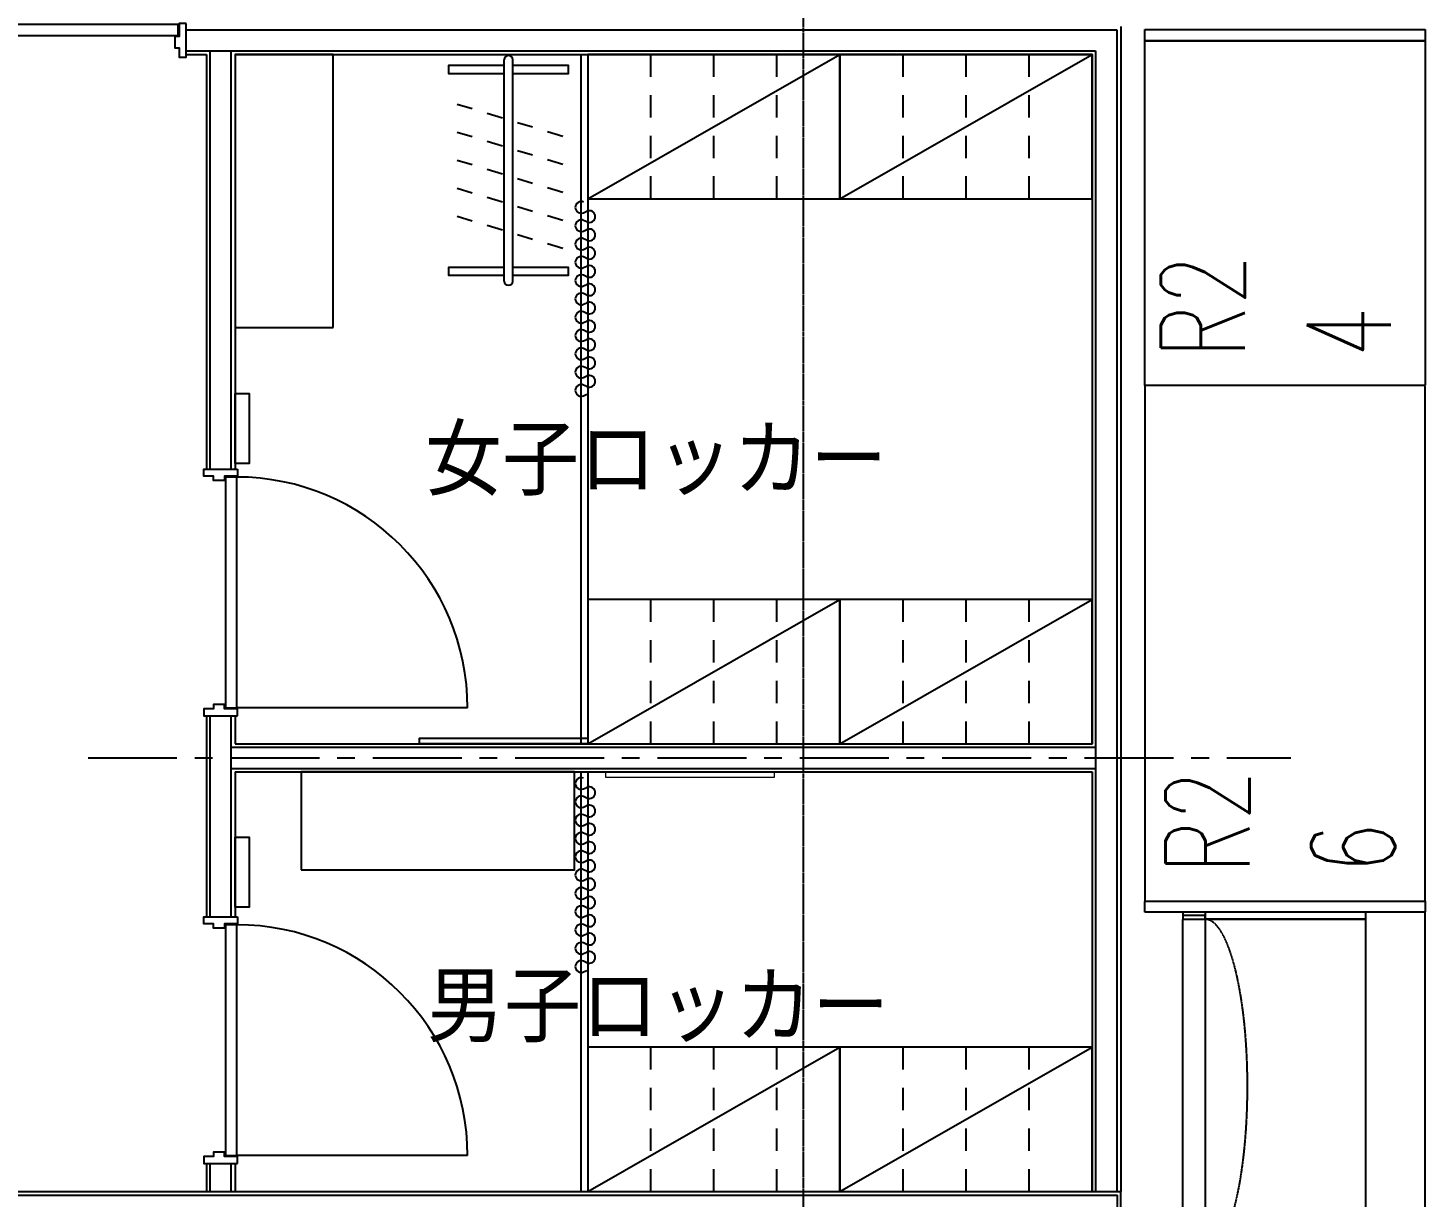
# Model space of a CAD drawing. Header units: millimetres. Extents: x 0 to 181737, y 0 to 59400.
# Drawn here: x 127032 to 132018, y 21818 to 25989 of the extents above; entities that cross this region are included whole.
import ezdxf
from ezdxf.enums import TextEntityAlignment as Align

# ---------------------------------------------------------------- set-up
doc = ezdxf.new("R2010")
doc.units = ezdxf.units.MM
doc.header["$LTSCALE"] = 0.2
for name, pattern in [('CENTER', [50.8, 31.75, -6.35, 6.35, -6.35]), ('HIDDEN', [9.525, 6.35, -3.175]), ('HIDDEN2', [0.1875, 0.125, -0.0625])]:
    doc.linetypes.add(name, pattern=pattern)
for name, color, linetype in [('A_室名', 8, 'Continuous'), ('A_建築', 8, 'Continuous'), ('A_建築（什器）', 8, 'Continuous'), ('A_建築（軽鉄下地）', 8, 'Continuous'), ('A_通り芯', 8, 'CENTER'), ('冷設', 8, 'HIDDEN')]:
    doc.layers.add(name, color=color, linetype=linetype)
doc.layers.add('A_通芯', color=8, linetype='CENTER', plot=False)
doc.layers.add('冷設_種類', color=213, linetype='HIDDEN', plot=False)
doc.styles.get("Standard").update_dxf_attribs({"font": 'simplex.shx', "width": 0.8, "bigfont": 'extfont2.shx'})

# ---------------------------------------------------------------- blocks, each defined once
blk = doc.blocks.new('パイプハンガータテ伸縮タイプ')
at = {"color": 0}
for p, q in [((-15, 15), (-15, 805)), ((15, 15), (15, 805)), ((-129.6, 629.2), (-183.5, 645.5)), ((-21.9, 596.4), (-75.8, 612.8)), ((85.9, 563.7), (32, 580.1)), ((-129.6, 529.2), (-183.5, 545.5)), ((-21.9, 496.4), (-75.8, 512.8)), ((193.7, 530.9), (139.8, 547.3)), ((85.9, 463.7), (32, 480.1)), ((-129.6, 429.2), (-183.5, 445.5)), ((-21.9, 396.4), (-75.8, 412.8)), ((193.7, 430.9), (139.8, 447.3)), ((85.9, 363.7), (32, 380.1)), ((-129.6, 329.2), (-183.5, 345.5)), ((-21.9, 296.4), (-75.8, 312.8)), ((193.7, 330.9), (139.8, 347.3)), ((85.9, 263.7), (32, 280.1)), ((-129.6, 229.2), (-183.5, 245.5)), ((-21.9, 196.4), (-75.8, 212.8)), ((193.7, 230.9), (139.8, 247.3)), ((85.9, 163.7), (32, 180.1)), ((193.7, 130.9), (139.8, 147.3))]:
    blk.add_line(p, q, dxfattribs=at)
for points in [[(-15, 755), (-212.5, 755), (-212.5, 785), (-15, 785)], [(15, 785), (212.5, 785), (212.5, 755), (15, 755)], [(-15, 35), (-212.5, 35), (-212.5, 65), (-15, 65)], [(15, 65), (212.5, 65), (212.5, 35), (15, 35)]]:
    blk.add_lwpolyline(points, dxfattribs=at)
for centre, start, end in [((0, 805), 0, 180), ((0, 15), 180, 0)]:
    blk.add_arc(centre, 15, start, end, dxfattribs=at)

msp = doc.modelspace()

# ---------------------------------------------------------------- linework, layer by layer
at = {"layer": 'A_建築'}
for p, q in [((130932.5, 25995), (130932.5, 21837.5)), ((127596.75, 25895), (127668.75, 25895)), ((127668.75, 25895), (127668.75, 24415)), ((127771.25, 25895), (130830, 25895)), ((127771.25, 25895), (127771.25, 24415)), ((130830, 25895), (130830, 23435)), ((127668.75, 23535), (127668.75, 22817.5)), ((127771.25, 23535), (127771.25, 23435)), ((128601, 23563), (127777, 23563)), ((127771.25, 23435), (130830, 23435)), ((127771.25, 23335), (127771.25, 22817.5)), ((127771.25, 23335), (130830, 23335)), ((130830, 23335), (130830, 21837.5)), ((128601, 21965.5), (127777, 21965.5)), ((127668.75, 21937.5), (127668.75, 21837.5)), ((127771.25, 21937.5), (127771.25, 21837.5)), ((122952.5, 21837.5), (130932.5, 21837.5)), ((122965, 21825), (130920, 21825)), ((130920, 19331.23), (130920, 21825)), ((130932.5, 19331.23), (130932.5, 21837.5))]:
    msp.add_line(p, q, dxfattribs=at)
for points in [[(127568.75, 26002), (126744.75, 26002), (126744.75, 25962), (127568.75, 25962)], [(127777, 23563), (127777, 24387), (127737, 24387), (127737, 23563)], [(127777, 21965.5), (127777, 22789.5), (127737, 22789.5), (127737, 21965.5)]]:
    msp.add_lwpolyline(points, close=True, dxfattribs=at)
for points in [[(127596.75, 26005), (127571.75, 26005), (127571.75, 25959), (127556.75, 25959), (127556.75, 25919), (127571.75, 25919), (127571.75, 25885), (127596.75, 25885), (127596.75, 26005)], [(127780, 24415), (127780, 24390), (127734, 24390), (127734, 24375), (127694, 24375), (127694, 24390), (127660, 24390), (127660, 24415), (127780, 24415)], [(127780, 23535), (127780, 23560), (127734, 23560), (127734, 23575), (127694, 23575), (127694, 23560), (127660, 23560), (127660, 23535), (127780, 23535)], [(127780, 22817.5), (127780, 22792.5), (127734, 22792.5), (127734, 22777.5), (127694, 22777.5), (127694, 22792.5), (127660, 22792.5), (127660, 22817.5), (127780, 22817.5)], [(127780, 21937.5), (127780, 21962.5), (127734, 21962.5), (127734, 21977.5), (127694, 21977.5), (127694, 21962.5), (127660, 21962.5), (127660, 21937.5), (127780, 21937.5)]]:
    msp.add_lwpolyline(points, dxfattribs=at)
for centre in [(127777, 23563), (127777, 21965.5)]:
    msp.add_arc(centre, 824, 0, 90, dxfattribs=at)
at = {"layer": 'A_建築（什器）', "linetype": 'HIDDEN2', "ltscale": 50}
for p, q in [((129005, 25894.99), (129005, 23435)), ((129030, 25894.99), (129030, 23435)), ((129005.01, 23335), (129005.01, 21837.49)), ((129030.01, 23335), (129030.01, 21837.49))]:
    msp.add_line(p, q, dxfattribs=at)
at = {"layer": 'A_建築（什器）'}
for p, q in [((129030, 25379.99), (129930, 25895)), ((129255, 25814.99), (129255, 25894.99)), ((129480, 25814.99), (129480, 25894.99)), ((129705, 25814.99), (129705, 25894.99)), ((129930, 25380), (130830, 25895)), ((130155, 25815), (130155, 25895)), ((130380, 25815), (130380, 25895)), ((130605, 25815), (130605, 25895)), ((129255, 25669.99), (129255, 25749.99)), ((129480, 25669.99), (129480, 25749.99)), ((129705, 25669.99), (129705, 25749.99)), ((130155, 25670), (130155, 25750)), ((130380, 25670), (130380, 25750)), ((130605, 25670), (130605, 25750)), ((129255, 25524.99), (129255, 25604.99)), ((129480, 25524.99), (129480, 25604.99)), ((129705, 25524.99), (129705, 25604.99)), ((130155, 25525), (130155, 25605)), ((130380, 25525), (130380, 25605)), ((130605, 25525), (130605, 25605)), ((129255, 25379.99), (129255, 25459.99)), ((129480, 25379.99), (129480, 25459.99)), ((129705, 25379.99), (129705, 25459.99)), ((130155, 25380), (130155, 25460)), ((130380, 25380), (130380, 25460)), ((130605, 25380), (130605, 25460)), ((129015.22, 25330.05), (129027.03, 25335.46)), ((129027.04, 25297.39), (129015.22, 25302.81)), ((129027.02, 25297.39), (129015.23, 25302.81)), ((129015.22, 25264.74), (129027.03, 25270.15)), ((129015.22, 25264.74), (129027.03, 25270.15)), ((129027.04, 25232.08), (129015.22, 25237.5)), ((129015.22, 25199.43), (129027.03, 25204.84)), ((129027.03, 25166.77), (129015.22, 25172.19)), ((129015.22, 25134.11), (129027.03, 25139.53)), ((129015.22, 25134.11), (129027.03, 25139.53)), ((129027.02, 25166.77), (129015.23, 25172.19)), ((129027.03, 25101.46), (129015.22, 25106.88)), ((129015.22, 25068.8), (129027.03, 25074.22)), ((129027.02, 25036.15), (129015.23, 25041.57)), ((129015.22, 25003.49), (129027.03, 25008.91)), ((129015.22, 24938.18), (129027.03, 24943.6)), ((129027.02, 24970.84), (129015.23, 24976.25)), ((129027.02, 24905.52), (129015.23, 24910.94)), ((129015.22, 24872.87), (129027.03, 24878.28)), ((129027.02, 24840.21), (129015.23, 24845.63)), ((129015.22, 24807.55), (129027.03, 24812.97)), ((129027.02, 24774.9), (129015.23, 24780.32)), ((129027.02, 24774.9), (129015.23, 24780.32)), ((129015.22, 24742.24), (129027.03, 24747.66)), ((129015.22, 24676.93), (129027.03, 24682.35)), ((129027.02, 24709.59), (129015.23, 24715.01)), ((129030, 23435), (129930, 23950)), ((129255, 23870), (129255, 23950)), ((129480, 23870), (129480, 23950)), ((129705, 23870), (129705, 23950)), ((129930, 23435), (130830, 23950)), ((130155, 23870), (130155, 23950)), ((130380, 23870), (130380, 23950)), ((130605, 23870), (130605, 23950)), ((129255, 23725), (129255, 23805)), ((129480, 23725), (129480, 23805)), ((129705, 23725), (129705, 23805)), ((130155, 23725), (130155, 23805)), ((130380, 23725), (130380, 23805)), ((130605, 23725), (130605, 23805)), ((129255, 23580), (129255, 23660)), ((129480, 23580), (129480, 23660)), ((129705, 23580), (129705, 23660)), ((130155, 23580), (130155, 23660)), ((130380, 23580), (130380, 23660)), ((130605, 23580), (130605, 23660)), ((129255, 23435), (129255, 23515)), ((129480, 23435), (129480, 23515)), ((129705, 23435), (129705, 23515)), ((130155, 23435), (130155, 23515)), ((130380, 23435), (130380, 23515)), ((130605, 23435), (130605, 23515)), ((129015.22, 23274.3), (129027.03, 23279.71)), ((129027.04, 23241.64), (129015.22, 23247.06)), ((129027.02, 23241.64), (129015.23, 23247.06)), ((129015.22, 23208.99), (129027.03, 23214.4)), ((129015.22, 23208.98), (129027.03, 23214.4)), ((129027.04, 23176.33), (129015.22, 23181.75)), ((129015.22, 23143.68), (129027.03, 23149.09)), ((129027.03, 23111.02), (129015.22, 23116.44)), ((129027.02, 23111.02), (129015.23, 23116.44)), ((129015.22, 23078.36), (129027.03, 23083.78)), ((129015.22, 23078.36), (129027.03, 23083.78)), ((129027.03, 23045.71), (129015.22, 23051.13)), ((129015.22, 23013.05), (129027.03, 23018.47)), ((129027.02, 22980.4), (129015.23, 22985.81)), ((129015.22, 22947.74), (129027.03, 22953.16)), ((129015.22, 22882.43), (129027.03, 22887.84)), ((129027.02, 22915.09), (129015.23, 22920.5)), ((129027.02, 22849.77), (129015.23, 22855.19)), ((129015.22, 22817.12), (129027.03, 22822.53)), ((129027.02, 22784.46), (129015.23, 22789.88)), ((129015.22, 22751.8), (129027.03, 22757.22)), ((129015.22, 22686.49), (129027.03, 22691.91)), ((129027.02, 22719.15), (129015.23, 22724.57)), ((129027.02, 22719.15), (129015.23, 22724.57)), ((129027.02, 22653.84), (129015.23, 22659.25)), ((129015.22, 22621.18), (129027.03, 22626.6)), ((129030, 21837.5), (129930, 22352.5)), ((129255, 22272.5), (129255, 22352.5)), ((129480, 22272.5), (129480, 22352.5)), ((129705, 22272.5), (129705, 22352.5)), ((129930, 21837.5), (130830, 22352.5)), ((130155, 22272.5), (130155, 22352.5)), ((130380, 22272.5), (130380, 22352.5)), ((130605, 22272.5), (130605, 22352.5)), ((129255, 22127.5), (129255, 22207.5)), ((129480, 22127.5), (129480, 22207.5)), ((129705, 22127.5), (129705, 22207.5)), ((130155, 22127.5), (130155, 22207.5)), ((130380, 22127.5), (130380, 22207.5)), ((130605, 22127.5), (130605, 22207.5)), ((129255, 21982.5), (129255, 22062.5)), ((129480, 21982.5), (129480, 22062.5)), ((129705, 21982.5), (129705, 22062.5)), ((130155, 21982.5), (130155, 22062.5)), ((130380, 21982.5), (130380, 22062.5)), ((130605, 21982.5), (130605, 22062.5)), ((129255, 21837.5), (129255, 21917.5)), ((129480, 21837.5), (129480, 21917.5)), ((129705, 21837.5), (129705, 21917.5)), ((130155, 21837.5), (130155, 21917.5)), ((130380, 21837.5), (130380, 21917.5)), ((130605, 21837.5), (130605, 21917.5))]:
    msp.add_line(p, q, dxfattribs=at)
for points in [[(128121.25, 24920), (128121.25, 25895), (127771.25, 25895), (127771.25, 24920)], [(129030, 25379.99), (129930, 25380), (129930, 25895), (129030, 25894.99)], [(129930, 25380), (130830, 25380), (130830, 25895), (129930, 25895)], [(127771.25, 24434.8), (127771.25, 24684.8), (127821.25, 24684.8), (127821.25, 24434.8)], [(129030, 23435), (129930, 23435), (129930, 23950), (129030, 23950)], [(129930, 23435), (130830, 23435), (130830, 23950), (129930, 23950)], [(128430.02, 23435), (128430.02, 23455), (129030.02, 23455), (129030.02, 23435)], [(128007.7, 22985), (128982.7, 22985), (128982.7, 23335), (128007.7, 23335)], [(127771.25, 22852.11), (127771.25, 23102.11), (127821.25, 23102.11), (127821.25, 22852.11)], [(129030, 21837.5), (129930, 21837.5), (129930, 22352.5), (129030, 22352.5)], [(129930, 21837.5), (130830, 21837.5), (130830, 22352.5), (129930, 22352.5)]]:
    msp.add_lwpolyline(points, close=True, dxfattribs=at)
at = {"layer": 'A_建築（什器）', "linetype": 'Continuous', "lineweight": 0}
msp.add_lwpolyline([(129094.64, 23315), (129094.64, 23335), (129694.64, 23335), (129694.64, 23315)], close=True, dxfattribs=at)
at = {"layer": 'A_建築（什器）'}
for centre, radius, start, end in [((129006.49, 25349.09), 20.95, 179.99583, 294.63877), ((129006.49, 25349.09), 20.94, 65.34521, 179.9952), ((129006.49, 25349.09), 20.94, 65.34521, 179.9952), ((129006.49, 25349.09), 20.95, 179.99583, 294.63877), ((129006.49, 25349.09), 20.95, 179.99583, 294.63877), ((129035.76, 25316.42), 20.95, 359.99583, 114.63877), ((129006.49, 25283.78), 20.94, 65.34521, 179.9952), ((129006.49, 25283.78), 20.95, 179.99583, 294.63877), ((129006.49, 25283.78), 20.95, 179.99583, 294.63877), ((129006.49, 25283.78), 20.94, 65.34521, 179.9952), ((129006.49, 25283.78), 20.95, 179.99583, 294.63877), ((129035.76, 25316.43), 20.95, 245.32968, 359.98772), ((129006.49, 25218.47), 20.94, 65.34521, 179.9952), ((129035.76, 25251.11), 20.95, 359.99583, 114.63877), ((129035.77, 25251.11), 20.94, 245.34503, 0.00416), ((129006.49, 25218.47), 20.95, 179.99583, 294.63877), ((129035.76, 25185.81), 20.95, 245.32968, 359.98772), ((129035.76, 25185.8), 20.95, 359.99583, 114.63877), ((129006.48, 25153.15), 20.94, 65.34521, 179.9952), ((129006.49, 25153.15), 20.95, 179.99583, 294.63877), ((129006.49, 25153.15), 20.95, 179.99583, 294.63877), ((129006.49, 25153.15), 20.94, 65.34521, 179.9952), ((129006.5, 25153.15), 20.95, 179.99583, 294.63877), ((129035.76, 25120.49), 20.95, 359.99583, 114.63877), ((129035.76, 25120.49), 20.95, 359.99583, 114.63877), ((129006.48, 25087.84), 20.94, 65.34521, 179.9952), ((129006.49, 25087.84), 20.95, 179.99583, 294.63877), ((129035.77, 25120.49), 20.94, 245.34503, 0.00416), ((129006.49, 25022.53), 20.94, 65.34521, 179.9952), ((129035.76, 25055.18), 20.95, 245.32968, 359.98772), ((129035.76, 25055.18), 20.95, 359.99583, 114.63877), ((129006.49, 25022.53), 20.95, 179.99583, 294.63877), ((129006.49, 25022.53), 20.95, 179.99583, 294.63877), ((129035.76, 24989.87), 20.95, 245.32968, 359.98772), ((129035.76, 24989.87), 20.95, 359.99583, 114.63877), ((129006.49, 24957.22), 20.95, 179.99583, 294.63877), ((129006.49, 24957.22), 20.94, 65.34521, 179.9952), ((129006.49, 24957.22), 20.95, 179.99583, 294.63877), ((129035.76, 24924.56), 20.95, 359.99583, 114.63877), ((129006.49, 24891.91), 20.95, 179.99583, 294.63877), ((129006.49, 24891.91), 20.94, 65.34521, 179.9952), ((129006.49, 24891.91), 20.95, 179.99583, 294.63877), ((129035.76, 24924.56), 20.95, 245.32968, 359.98772), ((129035.76, 24859.24), 20.95, 359.99583, 114.63877), ((129006.49, 24826.59), 20.94, 65.34521, 179.9952), ((129035.76, 24859.25), 20.95, 245.32968, 359.98772), ((129006.49, 24826.59), 20.95, 179.99583, 294.63877), ((129006.49, 24826.59), 20.95, 179.99583, 294.63877), ((129006.49, 24761.28), 20.94, 65.34521, 179.9952), ((129006.49, 24761.28), 20.94, 65.34521, 179.9952), ((129035.76, 24793.93), 20.95, 245.32968, 359.98772), ((129035.76, 24793.94), 20.95, 245.32968, 359.98772), ((129035.76, 24793.93), 20.95, 359.99583, 114.63877), ((129006.49, 24761.28), 20.95, 179.99583, 294.63877), ((129006.49, 24761.28), 20.95, 179.99583, 294.63877), ((129006.49, 24761.28), 20.95, 179.99583, 294.63877), ((129035.76, 24728.62), 20.95, 359.99583, 114.63877), ((129006.49, 24695.97), 20.95, 179.99583, 294.63877), ((129006.49, 24695.97), 20.94, 65.34521, 179.9952), ((129006.49, 24695.97), 20.95, 179.99583, 294.63877), ((129035.76, 24728.62), 20.95, 245.32968, 359.98772), ((129006.49, 23293.34), 20.95, 179.99583, 294.63877), ((129006.49, 23293.34), 20.94, 65.34521, 179.9952), ((129006.49, 23293.34), 20.94, 65.34521, 179.9952), ((129006.49, 23293.34), 20.95, 179.99583, 294.63877), ((129006.49, 23293.34), 20.95, 179.99583, 294.63877), ((129006.49, 23228.03), 20.94, 65.34521, 179.9952), ((129006.49, 23228.02), 20.94, 65.34521, 179.9952), ((129035.76, 23260.68), 20.95, 245.32968, 359.98772), ((129035.76, 23260.67), 20.95, 359.99583, 114.63877), ((129006.49, 23228.03), 20.95, 179.99583, 294.63877), ((129006.49, 23228.02), 20.95, 179.99583, 294.63877), ((129006.49, 23228.02), 20.95, 179.99583, 294.63877), ((129035.76, 23195.36), 20.95, 359.99583, 114.63877), ((129035.77, 23195.36), 20.94, 245.34503, 0.00416), ((129006.49, 23162.72), 20.94, 65.34521, 179.9952), ((129006.49, 23162.72), 20.95, 179.99583, 294.63877), ((129035.76, 23130.05), 20.95, 359.99583, 114.63877), ((129006.48, 23097.4), 20.94, 65.34521, 179.9952), ((129006.49, 23097.4), 20.95, 179.99583, 294.63877), ((129006.49, 23097.4), 20.95, 179.99583, 294.63877), ((129006.49, 23097.4), 20.94, 65.34521, 179.9952), ((129006.5, 23097.4), 20.95, 179.99583, 294.63877), ((129035.76, 23130.06), 20.95, 245.32968, 359.98772), ((129035.76, 23064.74), 20.95, 359.99583, 114.63877), ((129035.76, 23064.74), 20.95, 359.99583, 114.63877), ((129006.48, 23032.09), 20.94, 65.34521, 179.9952), ((129035.77, 23064.74), 20.94, 245.34503, 0.00416), ((129006.49, 23032.09), 20.95, 179.99583, 294.63877), ((129006.49, 22966.78), 20.94, 65.34521, 179.9952), ((129035.76, 22999.43), 20.95, 245.32968, 359.98772), ((129035.76, 22999.43), 20.95, 359.99583, 114.63877), ((129006.49, 22966.78), 20.95, 179.99583, 294.63877), ((129006.49, 22966.78), 20.95, 179.99583, 294.63877), ((129035.76, 22934.12), 20.95, 359.99583, 114.63877), ((129006.49, 22901.47), 20.95, 179.99583, 294.63877), ((129006.49, 22901.47), 20.94, 65.34521, 179.9952), ((129006.49, 22901.47), 20.95, 179.99583, 294.63877), ((129035.76, 22934.12), 20.95, 245.32968, 359.98772), ((129035.76, 22868.8), 20.95, 359.99583, 114.63877), ((129006.49, 22836.16), 20.95, 179.99583, 294.63877), ((129006.49, 22836.16), 20.94, 65.34521, 179.9952), ((129006.49, 22836.16), 20.95, 179.99583, 294.63877), ((129035.76, 22868.81), 20.95, 245.32968, 359.98772), ((129006.49, 22770.84), 20.94, 65.34521, 179.9952), ((129035.76, 22803.5), 20.95, 245.32968, 359.98772), ((129035.76, 22803.49), 20.95, 359.99583, 114.63877), ((129006.49, 22770.84), 20.95, 179.99583, 294.63877), ((129006.49, 22770.84), 20.95, 179.99583, 294.63877), ((129035.76, 22738.18), 20.95, 245.32968, 359.98772), ((129035.76, 22738.18), 20.95, 245.32968, 359.98772), ((129035.76, 22738.18), 20.95, 359.99583, 114.63877), ((129006.49, 22705.53), 20.95, 179.99583, 294.63877), ((129006.49, 22705.53), 20.94, 65.34521, 179.9952), ((129006.49, 22705.53), 20.94, 65.34521, 179.9952), ((129006.49, 22705.53), 20.95, 179.99583, 294.63877), ((129006.49, 22705.53), 20.95, 179.99583, 294.63877), ((129035.76, 22672.87), 20.95, 359.99583, 114.63877), ((129006.49, 22640.22), 20.95, 179.99583, 294.63877), ((129006.49, 22640.22), 20.94, 65.34521, 179.9952), ((129006.49, 22640.22), 20.95, 179.99583, 294.63877), ((129035.76, 22672.87), 20.95, 245.32968, 359.98772)]:
    msp.add_arc(centre, radius, start, end, dxfattribs=at)
at = {"layer": 'A_建築（軽鉄下地）', "color": 8, "ltscale": 50}
for p, q in [((127596.75, 25982.5), (130917.5, 25982.5)), ((130917.5, 25982.5), (130917.5, 21837.5)), ((127596.75, 25907.5), (130842.5, 25907.5)), ((127681.25, 25907.5), (127681.25, 24415)), ((127756.25, 25907.5), (127756.25, 24415)), ((130842.5, 25907.5), (130842.5, 21837.5)), ((127681.25, 23535), (127681.25, 22817.5)), ((127756.25, 23535), (127756.25, 22817.5)), ((127756.25, 23422.5), (130842.5, 23422.5)), ((127756.25, 23347.5), (130842.5, 23347.5)), ((127681.25, 21937.5), (127681.25, 21837.5)), ((127756.25, 21937.5), (127756.25, 21837.5))]:
    msp.add_line(p, q, dxfattribs=at)
at = {"layer": 'A_通り芯', "color": 8, "ltscale": 50}
msp.add_line((127246.53, 23385), (131539.05, 23385), dxfattribs=at)
at = {"layer": 'A_通芯', "color": 8}
msp.add_lwpolyline([(129800, 14565.35), (129800, 46450.31)], dxfattribs=at)
at = {"layer": '冷設', "color": 8, "linetype": 'HIDDEN2', "ltscale": 50}
for points in [[(131018, 25983.86), (132018, 25983.86), (132018, 25943.86), (131018, 25943.86)], [(131018, 25943.86), (132018, 25943.86), (132018, 24713.86), (131018, 24713.86)], [(132018, 24713.86), (131018, 24713.86), (131018, 22873.86), (132018, 22873.86)], [(131018, 22873.86), (132018, 22873.86), (132018, 22833.86), (131018, 22833.86)], [(131807, 22808.86), (131807, 22833.86), (131153, 22833.86), (131153, 22808.86)], [(131233, 22808.86), (131233, 22821.86), (131153, 22821.86), (131153, 22808.86)], [(131153, 21608.86), (131153, 22808.86), (131233, 22808.86), (131233, 21608.86)], [(132018, 21608.86), (132018, 22833.86), (131233, 22833.86), (131233, 21608.86)], [(131807, 21608.86), (131807, 22808.86), (131233, 22808.86), (131233, 21608.86)]]:
    msp.add_lwpolyline(points, close=True, dxfattribs=at)
msp.add_ellipse((131231.89, 22208.8), major_axis=(1.12, 600), ratio=0.254, start_param=3.1562796, end_param=6.2831853, dxfattribs=at)

# ---------------------------------------------------------------- block references
at = {"layer": 'A_建築（什器）'}
msp.add_blockref('パイプハンガータテ伸縮タイプ', (128747.06, 25071.23), dxfattribs=at)

# ---------------------------------------------------------------- texts
at = {"layer": 'A_室名'}
for s, p in [('女子ロッカー', (128448.98, 24571.36)), ('男子ロッカー', (128456.05, 22619.98))]:
    msp.add_text(s, height=250, dxfattribs=at).set_placement(p, align=Align.TOP_LEFT)
at = {"layer": '冷設_種類', "width": 0.7}
for s, p in [('R2', (131375.2, 24811.42)), ('4', (131895.86, 24813.54)), ('R2', (131391.19, 22971.42)), ('6', (131911.86, 22973.54))]:
    msp.add_text(s, height=300, rotation=90, dxfattribs=at).set_placement(p)

doc.saveas('drawing.dxf')
